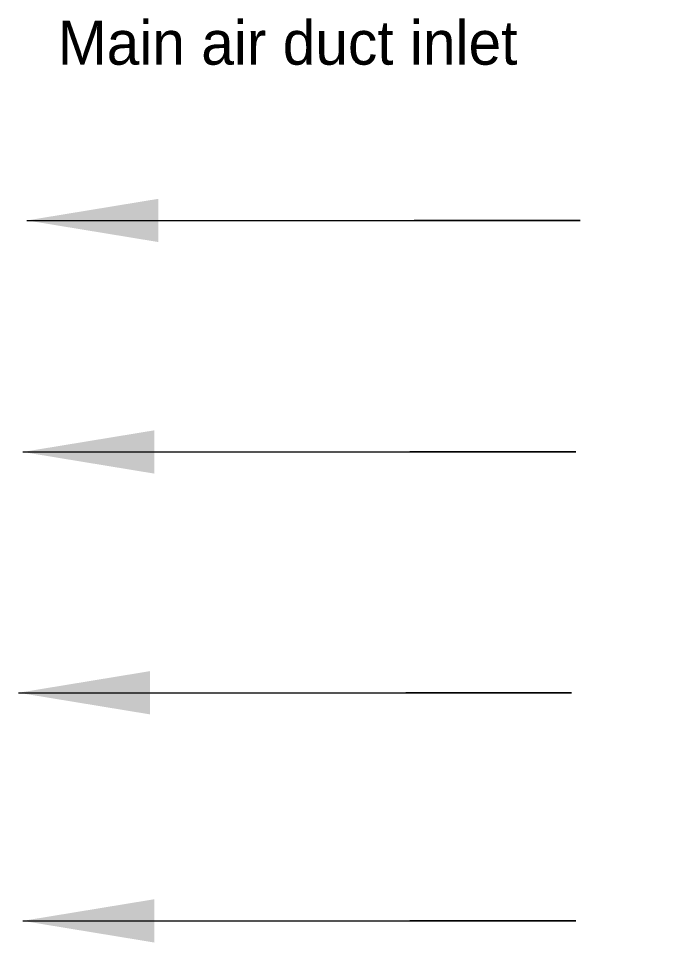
# Model space of a CAD drawing. Header units: inches. Extents: x -4705 to 38647, y 7098 to 31800.
# Drawn here: x 7532.8 to 7828.3, y 29020 to 29441.2 of the extents above; entities that cross this region are included whole.
import ezdxf

# ---------------------------------------------------------------- set-up
doc = ezdxf.new("R2010")
doc.units = ezdxf.units.IN
doc.header["$LTSCALE"] = 10
doc.header["$MEASUREMENT"] = 0
doc.layers.get('0').update_dxf_attribs({"lineweight": 0})
doc.styles.add('DWGTransNewTextStyle', font='SourceHanSansCN-Normal.ttf')
doc.styles.add('宋体', font='SimSun.ttf', dxfattribs={"width": 0.8})
doc.dimstyles.new('150', dxfattribs={"dimtxt": 150, "dimasz": 50, "dimexe": 10, "dimexo": 10, "dimgap": 6, "dimtad": 0, "dimdec": 1, "dimzin": 0, "dimdsep": 46, "dimtxsty": '宋体', "dimcen": 20, "dimclrd": 4, "dimclre": 4, "dimclrt": 4, "dimadec": 0, "dimazin": 0, "dimtfac": 1, "dimtdec": 1, "dimtofl": 0, "dimtmove": 0, "dimatfit": 3, "dimfxl": 1, "dimtfillclr": 256, "dimtolj": 1, "dimtzin": 0, "dimarcsym": 0})

msp = doc.modelspace()

# ---------------------------------------------------------------- texts
at = {"color": 0, "ltscale": 50, "insert": (7550.705, 29440.146), "char_height": 20, "width": 868.98667, "attachment_point": 1, "style": 'DWGTransNewTextStyle'}
msp.add_mtext('Main air duct inlet', dxfattribs=at)

# ---------------------------------------------------------------- leaders
at = {"color": 0, "ltscale": 50, "path_type": 1}
for points in [[(7536.609, 29349.15), (7782.317, 29349.15), (7713.212, 29349.15)], [(7534.69, 29243.607), (7780.397, 29243.607), (7711.292, 29243.607)], [(7532.77, 29133.842), (7778.478, 29133.842), (7709.373, 29133.842)], [(7534.69, 29029.854), (7780.397, 29029.854), (7711.292, 29029.854)]]:
    msp.add_leader(points, dimstyle='150', override={"dimscale": 1, "dimtxt": 150, "dimasz": 60, "dimgap": 5, "dimtad": 0, "dimtxsty": '宋体', "dimclrd": 4, "dimlwd": 65534}, dxfattribs=at)

doc.saveas('drawing.dxf')
